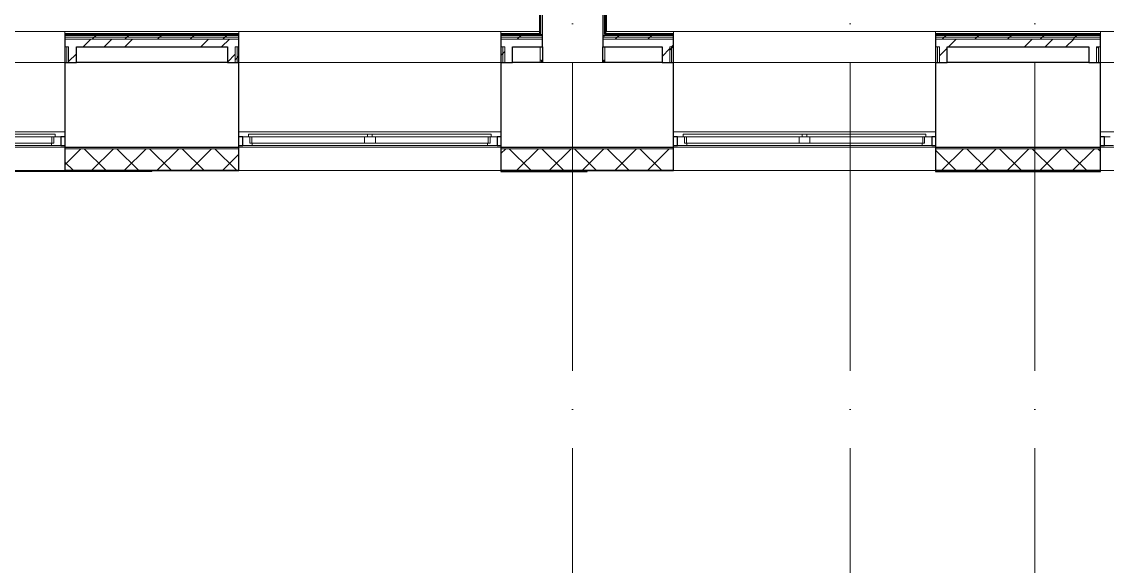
# Model space of a CAD drawing. Header units: millimetres. Extents: x -88595 to 880822, y -1054509 to -148035.
# Drawn here: x 159889 to 166932, y -286118 to -282589 of the extents above; entities that cross this region are included whole.
import ezdxf

# ---------------------------------------------------------------- set-up
doc = ezdxf.new("R2010")
doc.units = ezdxf.units.MM
doc.linetypes.add('ADSK_Линия сетки', pattern=[25, 20, -2.5, 0, -2.5])
for name, color, linetype, lineweight in [('_ Окна', 7, 'Continuous', 30), ('Оборудование', 7, 'Continuous', 18), ('Ограждение', 7, 'Continuous', 9), ('Окна', 7, 'Continuous', 9), ('Оси', 7, 'Continuous', 9), ('Стены внутренние', 7, 'Continuous', 18), ('Стены наружные', 7, 'Continuous', 18), ('Стены штриховка', 7, 'Continuous', 9)]:
    doc.layers.add(name, color=color, linetype=linetype, lineweight=lineweight)
pattern_1 = [(180, (215928.69, 665702.34), (-1e-14, -100), [])]

# ---------------------------------------------------------------- blocks, each defined once
blk = doc.blocks.new('1 этаж')
at = {"layer": 'Стены наружные', "lineweight": 9}
h = blk.add_hatch(dxfattribs=at)
h.set_pattern_fill('FP_41', color=256, style=0, pattern_type=2)
h.set_pattern_definition(pattern_1)
h.paths.add_polyline_path([(182042.7, 644902.6), (183317.7, 644902.6), (183317.7, 644912.6), (182042.7, 644912.6)])
h.paths.add_polyline_path([(250165.9, 644902.6), (250742.7, 644902.6), (250742.7, 644912.6), (249457.7, 644912.6), (249457.7, 644902.6)])
h.paths.add_polyline_path([(185017.7, 644902.6), (186167.7, 644902.6), (186167.7, 644912.6), (185017.7, 644912.6)])
h.paths.add_polyline_path([(247295.7, 644902.6), (247757.7, 644902.6), (247757.7, 644912.6), (246657.7, 644912.6), (246657.7, 644902.6)])
h.paths.add_polyline_path([(187867.7, 644902.6), (188997.7, 644902.6), (188997.7, 644912.6), (187867.7, 644912.6)])
h.paths.add_polyline_path([(244425.5, 644902.6), (244957.7, 644902.6), (244957.7, 644912.6), (243882.7, 644912.6), (243882.7, 644902.6)])
h.paths.add_polyline_path([(190697.7, 644902.6), (191807.7, 644902.6), (191807.7, 644912.6), (190697.7, 644912.6)])
h.paths.add_polyline_path([(242182.7, 644902.6), (242182.7, 644912.6), (241087.7, 644912.6), (241087.7, 644902.6), (241555.3, 644902.6)])
h.paths.add_polyline_path([(193507.7, 644902.6), (194597.7, 644902.6), (194597.7, 644912.6), (193507.7, 644912.6)])
h.paths.add_polyline_path([(239387.7, 644902.6), (239387.7, 644912.6), (238282.7, 644912.6), (238282.7, 644902.6), (238685.1, 644902.6)])
h.paths.add_polyline_path([(196297.7, 644902.6), (197427.7, 644902.6), (197427.7, 644912.6), (196297.7, 644912.6)])
h.paths.add_polyline_path([(236532.5, 644902.6), (236582.7, 644902.6), (236582.7, 644912.6), (235502.7, 644912.6), (235502.7, 644902.6), (235814.9, 644902.6)])
h.paths.add_polyline_path([(199127.7, 644902.6), (200247.7, 644902.6), (200247.7, 644912.6), (199127.7, 644912.6)])
h.paths.add_polyline_path([(233802.7, 644902.6), (233802.7, 644912.6), (232727.7, 644912.6), (232727.7, 644902.6), (233662.3, 644902.6)])
h.paths.add_polyline_path([(201947.7, 644902.6), (203017.7, 644902.6), (203017.7, 644912.6), (201947.7, 644912.6)])
h.paths.add_polyline_path([(230792.1, 644902.6), (231027.7, 644902.6), (231027.7, 644912.6), (229927.7, 644912.6), (229927.7, 644902.6), (230074.5, 644902.6)])
h.paths.add_polyline_path([(204717.7, 644902.6), (205817.7, 644902.6), (205817.7, 644912.6), (204717.7, 644912.6)])
h.paths.add_polyline_path([(228227.7, 644902.6), (228227.7, 644912.6), (227127.7, 644912.6), (227127.7, 644902.6), (227921.9, 644902.6)])
h.paths.add_polyline_path([(207517.7, 644902.6), (208647.7, 644902.6), (208647.7, 644912.6), (207517.7, 644912.6)])
h.paths.add_polyline_path([(225427.7, 644902.6), (225427.7, 644912.6), (224347.7, 644912.6), (224347.7, 644902.6), (225051.7, 644902.6)])
h.paths.add_polyline_path([(222181.5, 644902.6), (222647.7, 644902.6), (222647.7, 644912.6), (221547.7, 644912.6), (221547.7, 644902.6), (221549.7, 644902.6)])
h.paths.add_polyline_path([(210347.7, 644902.6), (211457.7, 644902.6), (211457.7, 644912.6), (210347.7, 644912.6)])
h.paths.add_polyline_path([(219845.7, 644902.6), (219847.7, 644902.6), (219847.7, 644912.6), (218807.7, 644912.6), (218808.7, 644902.6), (219670.1, 644902.6)])
h.paths.add_polyline_path([(213157.7, 644902.6), (214267.7, 644902.6), (214267.7, 644912.6), (213157.7, 644912.6)])
h.paths.add_polyline_path([(217107.7, 644902.6), (217107.7, 644912.6), (215967.7, 644912.6), (215968.7, 644902.6), (216957.7, 644902.6)])
h = blk.add_hatch(dxfattribs=at)
h.set_pattern_fill('FP_42', color=256, style=0, pattern_type=2)
h.set_pattern_definition(pattern_1)
h.paths.add_polyline_path([(182042.7, 644902.6), (183317.7, 644902.6), (183317.7, 644912.6), (182042.7, 644912.6)])
h.paths.add_polyline_path([(250166.6, 644902.6), (250742.7, 644902.6), (250742.7, 644912.6), (249457.7, 644912.6), (249457.7, 644902.6)])
h.paths.add_polyline_path([(185017.7, 644902.6), (186167.7, 644902.6), (186167.7, 644912.6), (185017.7, 644912.6)])
h.paths.add_polyline_path([(247296.4, 644902.6), (247757.7, 644902.6), (247757.7, 644912.6), (246657.7, 644912.6), (246657.7, 644902.6)])
h.paths.add_polyline_path([(187867.7, 644902.6), (188997.7, 644902.6), (188997.7, 644912.6), (187867.7, 644912.6)])
h.paths.add_polyline_path([(244426.2, 644902.6), (244957.7, 644902.6), (244957.7, 644912.6), (243882.7, 644912.6), (243882.7, 644902.6)])
h.paths.add_polyline_path([(190697.7, 644902.6), (191807.7, 644902.6), (191807.7, 644912.6), (190697.7, 644912.6)])
h.paths.add_polyline_path([(242182.7, 644902.6), (242182.7, 644912.6), (241087.7, 644912.6), (241087.7, 644902.6), (241556, 644902.6)])
h.paths.add_polyline_path([(193507.7, 644902.6), (194597.7, 644902.6), (194597.7, 644912.6), (193507.7, 644912.6)])
h.paths.add_polyline_path([(239387.7, 644902.6), (239387.7, 644912.6), (238282.7, 644912.6), (238282.7, 644902.6), (238685.8, 644902.6)])
h.paths.add_polyline_path([(196297.7, 644902.6), (197427.7, 644902.6), (197427.7, 644912.6), (196297.7, 644912.6)])
h.paths.add_polyline_path([(236533.1, 644902.6), (236582.7, 644902.6), (236582.7, 644912.6), (235502.7, 644912.6), (235502.7, 644902.6), (235815.6, 644902.6)])
h.paths.add_polyline_path([(199127.7, 644902.6), (200247.7, 644902.6), (200247.7, 644912.6), (199127.7, 644912.6)])
h.paths.add_polyline_path([(233802.7, 644902.6), (233802.7, 644912.6), (232727.7, 644912.6), (232727.7, 644902.6), (233662.9, 644902.6)])
h.paths.add_polyline_path([(201947.7, 644902.6), (203017.7, 644902.6), (203017.7, 644912.6), (201947.7, 644912.6)])
h.paths.add_polyline_path([(230792.7, 644902.6), (231027.7, 644902.6), (231027.7, 644912.6), (229927.7, 644912.6), (229927.7, 644902.6), (230075.2, 644902.6)])
h.paths.add_polyline_path([(204717.7, 644902.6), (205817.7, 644902.6), (205817.7, 644912.6), (204717.7, 644912.6)])
h.paths.add_polyline_path([(228227.7, 644902.6), (228227.7, 644912.6), (227127.7, 644912.6), (227127.7, 644902.6), (227922.5, 644902.6)])
h.paths.add_polyline_path([(207517.7, 644902.6), (208647.7, 644902.6), (208647.7, 644912.6), (207517.7, 644912.6)])
h.paths.add_polyline_path([(225427.7, 644902.6), (225427.7, 644912.6), (224347.7, 644912.6), (224347.7, 644902.6), (225052.3, 644902.6)])
h.paths.add_polyline_path([(222182.1, 644902.6), (222647.7, 644902.6), (222647.7, 644912.6), (221547.7, 644912.6), (221547.7, 644902.6), (221549.7, 644902.6)])
h.paths.add_polyline_path([(210347.7, 644902.6), (211457.7, 644902.6), (211457.7, 644912.6), (210347.7, 644912.6)])
h.paths.add_polyline_path([(219845.7, 644902.6), (219847.7, 644902.6), (219847.7, 644912.6), (218807.7, 644912.6), (218808.7, 644902.6), (219670.6, 644902.6)])
h.paths.add_polyline_path([(213157.7, 644902.6), (214267.7, 644902.6), (214267.7, 644912.6), (213157.7, 644912.6)])
h.paths.add_polyline_path([(217107.7, 644902.6), (217107.7, 644912.6), (215967.7, 644912.6), (215968.7, 644902.6), (216957.7, 644902.6)])
h = blk.add_hatch(dxfattribs=at)
h.set_pattern_fill('FP_42', color=256, style=0, pattern_type=2)
h.set_pattern_definition([(180, (215928.69, 665702.34), (-1e-14, -100), [])])
h.paths.add_polyline_path([(182042.7, 644902.6), (183317.7, 644902.6), (183317.7, 644912.6), (182042.7, 644912.6)])
h.paths.add_polyline_path([(250166.6, 644902.6), (250742.7, 644902.6), (250742.7, 644912.6), (249457.7, 644912.6), (249457.7, 644902.6)])
h.paths.add_polyline_path([(185017.7, 644902.6), (186167.7, 644902.6), (186167.7, 644912.6), (185017.7, 644912.6)])
h.paths.add_polyline_path([(247296.4, 644902.6), (247757.7, 644902.6), (247757.7, 644912.6), (246657.7, 644912.6), (246657.7, 644902.6)])
h.paths.add_polyline_path([(187867.7, 644902.6), (188997.7, 644902.6), (188997.7, 644912.6), (187867.7, 644912.6)])
h.paths.add_polyline_path([(244426.2, 644902.6), (244957.7, 644902.6), (244957.7, 644912.6), (243882.7, 644912.6), (243882.7, 644902.6)])
h.paths.add_polyline_path([(190697.7, 644902.6), (191807.7, 644902.6), (191807.7, 644912.6), (190697.7, 644912.6)])
h.paths.add_polyline_path([(242182.7, 644902.6), (242182.7, 644912.6), (241087.7, 644912.6), (241087.7, 644902.6), (241556, 644902.6)])
h.paths.add_polyline_path([(193507.7, 644902.6), (194597.7, 644902.6), (194597.7, 644912.6), (193507.7, 644912.6)])
h.paths.add_polyline_path([(239387.7, 644902.6), (239387.7, 644912.6), (238282.7, 644912.6), (238282.7, 644902.6), (238685.8, 644902.6)])
h.paths.add_polyline_path([(196297.7, 644902.6), (197427.7, 644902.6), (197427.7, 644912.6), (196297.7, 644912.6)])
h.paths.add_polyline_path([(236533.1, 644902.6), (236582.7, 644902.6), (236582.7, 644912.6), (235502.7, 644912.6), (235502.7, 644902.6), (235815.6, 644902.6)])
h.paths.add_polyline_path([(199127.7, 644902.6), (200247.7, 644902.6), (200247.7, 644912.6), (199127.7, 644912.6)])
h.paths.add_polyline_path([(233802.7, 644902.6), (233802.7, 644912.6), (232727.7, 644912.6), (232727.7, 644902.6), (233662.9, 644902.6)])
h.paths.add_polyline_path([(201947.7, 644902.6), (203017.7, 644902.6), (203017.7, 644912.6), (201947.7, 644912.6)])
h.paths.add_polyline_path([(230792.7, 644902.6), (231027.7, 644902.6), (231027.7, 644912.6), (229927.7, 644912.6), (229927.7, 644902.6), (230075.2, 644902.6)])
h.paths.add_polyline_path([(204717.7, 644902.6), (205817.7, 644902.6), (205817.7, 644912.6), (204717.7, 644912.6)])
h.paths.add_polyline_path([(228227.7, 644902.6), (228227.7, 644912.6), (227127.7, 644912.6), (227127.7, 644902.6), (227922.5, 644902.6)])
h.paths.add_polyline_path([(207517.7, 644902.6), (208647.7, 644902.6), (208647.7, 644912.6), (207517.7, 644912.6)])
h.paths.add_polyline_path([(225427.7, 644902.6), (225427.7, 644912.6), (224347.7, 644912.6), (224347.7, 644902.6), (225052.3, 644902.6)])
h.paths.add_polyline_path([(222182.1, 644902.6), (222647.7, 644902.6), (222647.7, 644912.6), (221547.7, 644912.6), (221547.7, 644902.6), (221549.7, 644902.6)])
h.paths.add_polyline_path([(210347.7, 644902.6), (211457.7, 644902.6), (211457.7, 644912.6), (210347.7, 644912.6)])
h.paths.add_polyline_path([(219845.7, 644902.6), (219847.7, 644902.6), (219847.7, 644912.6), (218807.7, 644912.6), (218808.7, 644902.6), (219670.6, 644902.6)])
h.paths.add_polyline_path([(213157.7, 644902.6), (214267.7, 644902.6), (214267.7, 644912.6), (213157.7, 644912.6)])
h.paths.add_polyline_path([(217107.7, 644902.6), (217107.7, 644912.6), (215967.7, 644912.6), (215968.7, 644902.6), (216957.7, 644902.6)])
at = {"layer": '_ Окна', "lineweight": 18}
for p, q in [((196226.7, 644980.6), (196226.7, 644939.6)), ((196272.7, 644980.6), (196234.7, 644980.6)), ((196272.7, 644922.6), (196272.7, 644980.6)), ((197490.7, 644980.6), (197452.7, 644980.6)), ((197452.7, 644980.6), (197452.7, 644922.6)), ((197498.7, 644939.6), (197498.7, 644980.6)), ((199056.7, 644980.6), (199056.7, 644939.6)), ((199102.7, 644980.6), (199064.7, 644980.6)), ((199102.7, 644922.6), (199102.7, 644980.6)), ((200310.7, 644980.6), (200272.7, 644980.6)), ((200272.7, 644980.6), (200272.7, 644922.6)), ((200318.7, 644939.6), (200318.7, 644980.6)), ((201876.7, 644980.6), (201876.7, 644939.6)), ((201922.7, 644980.6), (201884.7, 644980.6)), ((201922.7, 644922.6), (201922.7, 644980.6)), ((203080.7, 644980.6), (203042.7, 644980.6)), ((203042.7, 644980.6), (203042.7, 644922.6)), ((196208.7, 644939.6), (196213.3, 644922.6)), ((196213.3, 644922.6), (196272.7, 644922.6)), ((196226.7, 644939.6), (196214.7, 644939.6)), ((197452.7, 644922.6), (197512.2, 644922.6)), ((197510.7, 644939.6), (197498.7, 644939.6)), ((197512.2, 644922.6), (197516.7, 644939.6)), ((199038.7, 644939.6), (199043.3, 644922.6)), ((199043.3, 644922.6), (199102.7, 644922.6)), ((199056.7, 644939.6), (199044.7, 644939.6)), ((200272.7, 644922.6), (200332.2, 644922.6)), ((200330.7, 644939.6), (200318.7, 644939.6)), ((200332.2, 644922.6), (200336.7, 644939.6)), ((201858.7, 644939.6), (201863.3, 644922.6)), ((201863.3, 644922.6), (201922.7, 644922.6)), ((201876.7, 644939.6), (201864.7, 644939.6)), ((203042.7, 644922.6), (203102.2, 644922.6))]:
    blk.add_line(p, q, dxfattribs=at)
at = {"layer": '_ Окна'}
for p, q in [((196297.7, 644980.6), (196272.7, 644980.6)), ((196272.7, 644980.6), (196272.7, 644922.6)), ((197452.7, 644980.6), (197427.7, 644980.6)), ((197452.7, 644922.6), (197452.7, 644980.6)), ((199127.7, 644980.6), (199102.7, 644980.6)), ((199102.7, 644980.6), (199102.7, 644922.6)), ((200272.7, 644980.6), (200247.7, 644980.6)), ((200272.7, 644922.6), (200272.7, 644980.6)), ((201947.7, 644980.6), (201922.7, 644980.6)), ((201922.7, 644980.6), (201922.7, 644922.6)), ((203042.7, 644980.6), (203017.7, 644980.6)), ((203042.7, 644922.6), (203042.7, 644980.6)), ((196272.7, 644922.6), (196297.7, 644922.6)), ((197427.7, 644922.6), (197452.7, 644922.6)), ((199102.7, 644922.6), (199127.7, 644922.6)), ((200247.7, 644922.6), (200272.7, 644922.6)), ((201922.7, 644922.6), (201947.7, 644922.6)), ((203017.7, 644922.6), (203042.7, 644922.6))]:
    blk.add_line(p, q, dxfattribs=at)
at = {"layer": 'Ограждение'}
for p, q in [((199812.7, 645662.6), (199812.7, 650867.6)), ((191182.7, 645662.6), (199377.7, 645662.6)), ((194597.7, 645662.6), (196297.7, 645662.6)), ((196297.7, 645662.6), (196297.7, 645647.6)), ((197427.7, 645647.6), (197427.7, 645662.6)), ((197427.7, 645662.6), (199127.7, 645662.6)), ((199127.7, 645662.6), (199127.7, 645647.6)), ((199807.7, 645662.6), (207977.7, 645662.6)), ((200247.7, 645647.6), (200247.7, 645662.6)), ((200247.7, 645662.6), (201947.7, 645662.6)), ((201947.7, 645662.6), (201947.7, 645647.6)), ((203017.7, 645647.6), (203017.7, 645662.6)), ((203017.7, 645662.6), (204717.7, 645662.6)), ((199382.7, 645562.6), (199382.7, 645462.6)), ((199802.7, 645462.6), (199802.7, 645562.6)), ((194597.7, 645462.6), (196297.7, 645462.6)), ((197427.7, 645462.6), (199127.7, 645462.6)), ((200247.7, 645462.6), (201947.7, 645462.6)), ((203017.7, 645462.6), (204717.7, 645462.6)), ((194597.7, 645012.6), (196297.7, 645012.6)), ((197427.7, 645012.6), (199127.7, 645012.6)), ((200247.7, 645012.6), (201947.7, 645012.6)), ((203017.7, 645012.6), (204717.7, 645012.6))]:
    blk.add_line(p, q, dxfattribs=at)
at = {"layer": 'Окна'}
for p, q in [((195462.7, 644997.6), (196234.7, 644997.6)), ((196234.7, 644980.6), (195462.7, 644980.6)), ((196214.7, 644980.6), (196214.7, 644939.6)), ((196234.7, 644997.6), (196234.7, 644980.6)), ((197490.7, 644997.6), (198262.7, 644997.6)), ((197490.7, 644980.6), (197490.7, 644997.6)), ((198262.7, 644980.6), (197490.7, 644980.6)), ((197510.7, 644939.6), (197510.7, 644980.6)), ((198242.7, 644980.6), (198242.7, 644939.6)), ((198262.7, 644997.6), (198292.7, 644997.6)), ((198262.7, 644997.6), (198262.7, 644980.6)), ((198292.7, 644980.6), (198262.7, 644980.6)), ((198292.7, 644997.6), (199064.7, 644997.6)), ((198292.7, 644980.6), (198292.7, 644997.6)), ((199064.7, 644980.6), (198292.7, 644980.6)), ((198312.7, 644939.6), (198312.7, 644980.6)), ((199044.7, 644980.6), (199044.7, 644939.6)), ((199064.7, 644997.6), (199064.7, 644980.6)), ((200310.7, 644997.6), (201082.7, 644997.6)), ((200310.7, 644980.6), (200310.7, 644997.6)), ((201082.7, 644980.6), (200310.7, 644980.6)), ((200330.7, 644939.6), (200330.7, 644980.6)), ((201062.7, 644980.6), (201062.7, 644939.6)), ((201082.7, 644997.6), (201112.7, 644997.6)), ((201082.7, 644997.6), (201082.7, 644980.6)), ((201112.7, 644980.6), (201082.7, 644980.6)), ((201112.7, 644997.6), (201884.7, 644997.6)), ((201112.7, 644980.6), (201112.7, 644997.6)), ((201884.7, 644980.6), (201112.7, 644980.6)), ((201132.7, 644939.6), (201132.7, 644980.6)), ((201864.7, 644980.6), (201864.7, 644939.6)), ((201884.7, 644997.6), (201884.7, 644980.6)), ((194682.2, 644922.6), (196213.3, 644922.6)), ((196214.7, 644939.6), (195482.7, 644939.6)), ((198242.7, 644939.6), (197510.7, 644939.6)), ((197512.2, 644922.6), (199043.3, 644922.6)), ((198312.7, 644939.6), (198242.7, 644939.6)), ((199044.7, 644939.6), (198312.7, 644939.6)), ((201062.7, 644939.6), (200330.7, 644939.6)), ((200332.2, 644922.6), (201863.3, 644922.6)), ((201132.7, 644939.6), (201062.7, 644939.6)), ((201864.7, 644939.6), (201132.7, 644939.6))]:
    blk.add_line(p, q, dxfattribs=at)
at = {"layer": 'Оси', "linetype": 'ADSK_Линия сетки', "ltscale": 100}
for p, q in [((199592.7, 662962.6), (199592.7, 631836.5)), ((201392.7, 662962.6), (201392.7, 631836.5)), ((202592.7, 662962.6), (202592.7, 631836.5)), ((252460, 645462.6), (175520.4, 645462.6))]:
    blk.add_line(p, q, dxfattribs=at)
at = {"layer": 'Стены внутренние', "lineweight": 30}
for p, q in [((199397.7, 645562.6), (199397.7, 645462.6)), ((199787.7, 645462.6), (199787.7, 645562.6)), ((196297.7, 645462.6), (196297.7, 644912.6)), ((197352.7, 645462.6), (196372.7, 645462.6)), ((197427.7, 644912.6), (197427.7, 645462.6)), ((199127.7, 645462.6), (199127.7, 644912.6)), ((199397.7, 645462.6), (199202.7, 645462.6)), ((200172.7, 645462.6), (199787.7, 645462.6)), ((200247.7, 644912.6), (200247.7, 645462.6)), ((201947.7, 645462.6), (201947.7, 644912.6)), ((202942.7, 645462.6), (202022.7, 645462.6)), ((203017.7, 644912.6), (203017.7, 645462.6)), ((196297.7, 644912.6), (197427.7, 644912.6)), ((199127.7, 644912.6), (200247.7, 644912.6)), ((201947.7, 644912.6), (203017.7, 644912.6)), ((196297.7, 644902.6), (196297.7, 644760.6)), ((197427.7, 644760.6), (197427.7, 644902.6)), ((199127.7, 644902.6), (199127.7, 644760.6)), ((200247.7, 644760.6), (200247.7, 644902.6)), ((201947.7, 644902.6), (201947.7, 644760.6)), ((203017.7, 644760.6), (203017.7, 644902.6)), ((196297.7, 644760.6), (197427.7, 644760.6)), ((199127.7, 644760.6), (200247.7, 644760.6))]:
    blk.add_line(p, q, dxfattribs=at)
at = {"layer": 'Стены внутренние'}
for p, q in [((196297.7, 644912.6), (194597.7, 644912.6)), ((199127.7, 644912.6), (197427.7, 644912.6)), ((201947.7, 644912.6), (200247.7, 644912.6)), ((204717.7, 644912.6), (203017.7, 644912.6)), ((199127.7, 644760.6), (197427.7, 644760.6)), ((201947.7, 644760.6), (200247.7, 644760.6)), ((204717.7, 644760.6), (203017.7, 644760.6))]:
    blk.add_line(p, q, dxfattribs=at)
at = {"layer": 'Стены внутренние', "linetype": 'Continuous', "lineweight": 9}
for p, q in [((196299.7, 644800.6), (196401.7, 644902.6)), ((196563.3, 644762.6), (196423.3, 644902.6)), ((196473.9, 644762.6), (196613.9, 644902.6)), ((196775.5, 644762.6), (196635.5, 644902.6)), ((196686, 644762.6), (196826, 644902.6)), ((196987.6, 644762.6), (196847.6, 644902.6)), ((196898.1, 644762.6), (197038.1, 644902.6)), ((197199.7, 644762.6), (197059.7, 644902.6)), ((197110.3, 644762.6), (197250.3, 644902.6)), ((197411.9, 644762.6), (197271.9, 644902.6)), ((197322.4, 644762.6), (197427.7, 644867.9)), ((199127.7, 644870.8), (199159.5, 644902.6)), ((199321, 644762.6), (199181, 644902.6)), ((199231.6, 644762.6), (199371.6, 644902.6)), ((199533.2, 644762.6), (199393.2, 644902.6)), ((199443.7, 644762.6), (199583.7, 644902.6)), ((199745.3, 644762.6), (199605.3, 644902.6)), ((199655.9, 644762.6), (199795.9, 644902.6)), ((199957.4, 644762.6), (199817.4, 644902.6)), ((199868, 644762.6), (200008, 644902.6)), ((200169.6, 644762.6), (200029.6, 644902.6)), ((200080.1, 644762.6), (200220.1, 644902.6)), ((200247.7, 644896.6), (200241.7, 644902.6)), ((202078.8, 644762.6), (201947.7, 644893.7)), ((201989.3, 644762.6), (202129.3, 644902.6)), ((202290.9, 644762.6), (202150.9, 644902.6)), ((202201.4, 644762.6), (202341.4, 644902.6)), ((202503, 644762.6), (202363, 644902.6)), ((202413.6, 644762.6), (202553.6, 644902.6)), ((202715.2, 644762.6), (202575.2, 644902.6)), ((202625.7, 644762.6), (202765.7, 644902.6)), ((202927.3, 644762.6), (202787.3, 644902.6)), ((202837.8, 644762.6), (202977.8, 644902.6)), ((203017.7, 644884.3), (202999.4, 644902.6)), ((196351.2, 644762.6), (196299.7, 644814.1)), ((196525.4, 644760.6), (196524.2, 644762.6)), ((196994.2, 644761.3), (196993.5, 644762.6)), ((202018.6, 644762.6), (202017.4, 644760.6)), ((202273.9, 644760.6), (202272.8, 644762.6)), ((202860.5, 644760.6), (202859.4, 644762.6))]:
    blk.add_line(p, q, dxfattribs=at)
at = {"layer": 'Стены наружные', "lineweight": 30}
for p, q in [((199787.7, 651012.6), (199787.7, 645562.6)), ((199802.7, 645642.6), (199802.7, 650877.6)), ((199807.7, 645647.6), (199807.7, 650872.6)), ((199397.7, 645562.6), (199397.7, 649669.5)), ((199377.7, 649529.5), (199377.7, 645647.6)), ((199382.7, 649534.5), (199382.7, 645642.6)), ((196297.7, 645647.6), (196297.7, 645462.6)), ((197427.7, 645647.6), (196297.7, 645647.6)), ((197427.7, 645462.6), (197427.7, 645647.6)), ((199127.7, 645647.6), (199127.7, 645462.6)), ((199377.7, 645647.6), (199127.7, 645647.6)), ((199382.7, 645642.6), (199377.7, 645642.6)), ((199787.7, 645637.6), (199802.7, 645637.6)), ((199807.7, 645642.6), (199802.7, 645642.6)), ((200247.7, 645647.6), (199807.7, 645647.6)), ((200247.7, 645462.6), (200247.7, 645647.6)), ((201947.7, 645647.6), (201947.7, 645462.6)), ((203017.7, 645647.6), (201947.7, 645647.6)), ((203017.7, 645462.6), (203017.7, 645647.6)), ((196372.7, 645562.6), (197352.7, 645562.6)), ((196372.7, 645462.6), (196372.7, 645562.6)), ((197352.7, 645562.6), (197352.7, 645462.6)), ((199202.7, 645562.6), (199397.7, 645562.6)), ((199202.7, 645462.6), (199202.7, 645562.6)), ((199787.7, 645562.6), (200172.7, 645562.6)), ((200172.7, 645562.6), (200172.7, 645462.6)), ((202022.7, 645562.6), (202942.7, 645562.6)), ((202022.7, 645462.6), (202022.7, 645562.6)), ((202942.7, 645562.6), (202942.7, 645462.6)), ((196297.7, 645462.6), (196372.7, 645462.6)), ((197352.7, 645462.6), (197427.7, 645462.6)), ((199127.7, 645462.6), (199202.7, 645462.6)), ((200172.7, 645462.6), (200247.7, 645462.6)), ((201947.7, 645462.6), (202022.7, 645462.6)), ((202942.7, 645462.6), (203017.7, 645462.6)), ((196297.7, 644912.6), (196297.7, 644902.6)), ((197427.7, 644902.6), (197427.7, 644912.6)), ((199127.7, 644912.6), (199127.7, 644902.6)), ((200247.7, 644902.6), (200247.7, 644912.6)), ((201947.7, 644912.6), (201947.7, 644902.6)), ((203017.7, 644902.6), (203017.7, 644912.6)), ((199127.7, 644760.6), (199127.7, 644755.6)), ((199127.7, 644755.6), (199687.7, 644755.6)), ((199687.7, 644755.6), (199687.7, 644760.6)), ((203017.7, 644760.6), (201947.7, 644760.6)), ((201947.7, 644760.6), (201947.7, 644755.6)), ((201947.7, 644755.6), (203017.7, 644755.6)), ((203017.7, 644755.6), (203017.7, 644760.6))]:
    blk.add_line(p, q, dxfattribs=at)
at = {"layer": 'Стены наружные', "linetype": 'Continuous', "lineweight": 9}
for p, q in [((199377.7, 645686.5), (199382.7, 645691.5)), ((199802.7, 645687.3), (199807.7, 645692.3)), ((196297.7, 645647.1), (196298.2, 645647.6)), ((196363.9, 645642.6), (196368.9, 645647.6)), ((196417.3, 645562.6), (196467.3, 645612.6)), ((196434.6, 645642.6), (196439.6, 645647.6)), ((196475.4, 645612.6), (196487.9, 645625.1)), ((196487.9, 645625.1), (196500.4, 645637.6)), ((196505.4, 645642.6), (196510.4, 645647.6)), ((196552.3, 645562.6), (196602.3, 645612.6)), ((196576.1, 645642.6), (196581.1, 645647.6)), ((196646.8, 645642.6), (196651.8, 645647.6)), ((196687.2, 645562.6), (196737.2, 645612.6)), ((196687.5, 645612.6), (196700, 645625.1)), ((196700, 645625.1), (196712.5, 645637.6)), ((196712.5, 645637.6), (196717.5, 645642.6)), ((196717.5, 645642.6), (196722.5, 645647.6)), ((196788.2, 645642.6), (196793.2, 645647.6)), ((196858.9, 645642.6), (196863.9, 645647.6)), ((196899.6, 645612.6), (196912.1, 645625.1)), ((196912.1, 645625.1), (196924.6, 645637.6)), ((196929.6, 645642.6), (196934.6, 645647.6)), ((197000.3, 645642.6), (197005.3, 645647.6)), ((197071, 645642.6), (197076, 645647.6)), ((197111.7, 645612.6), (197124.2, 645625.1)), ((197124.2, 645625.1), (197136.7, 645637.6)), ((197136.7, 645637.6), (197141.7, 645642.6)), ((197141.7, 645642.6), (197146.7, 645647.6)), ((197180.7, 645562.6), (197230.7, 645612.6)), ((197212.5, 645642.6), (197217.5, 645647.6)), ((197283.2, 645642.6), (197288.2, 645647.6)), ((197315.6, 645562.6), (197365.6, 645612.6)), ((197323.9, 645612.6), (197336.4, 645625.1)), ((197336.4, 645625.1), (197348.9, 645637.6)), ((197353.9, 645642.6), (197358.9, 645647.6)), ((197424.6, 645642.6), (197427.7, 645645.7)), ((199192.4, 645642.6), (199197.4, 645647.6)), ((199233.1, 645612.6), (199245.6, 645625.1)), ((199245.6, 645625.1), (199258.1, 645637.6)), ((199258.1, 645637.6), (199263.1, 645642.6)), ((199263.1, 645642.6), (199268.1, 645647.6)), ((199333.8, 645642.6), (199338.8, 645647.6)), ((199787.7, 645609.8), (199790.5, 645612.6)), ((199828.8, 645642.6), (199833.8, 645647.6)), ((199869.5, 645612.6), (199882, 645625.1)), ((199882, 645625.1), (199894.5, 645637.6)), ((199899.5, 645642.6), (199904.5, 645647.6)), ((199970.2, 645642.6), (199975.2, 645647.6)), ((200040.9, 645642.6), (200045.9, 645647.6)), ((200081.6, 645612.6), (200094.1, 645625.1)), ((200094.1, 645625.1), (200106.6, 645637.6)), ((200106.6, 645637.6), (200111.6, 645642.6)), ((200111.6, 645642.6), (200116.6, 645647.6)), ((200182.3, 645642.6), (200187.3, 645647.6)), ((201950.1, 645642.6), (201955.1, 645647.6)), ((201990.8, 645612.6), (202003.3, 645625.1)), ((202003.3, 645625.1), (202015.8, 645637.6)), ((202020.8, 645642.6), (202025.8, 645647.6)), ((202030.5, 645562.6), (202080.5, 645612.6)), ((202091.5, 645642.6), (202096.5, 645647.6)), ((202162.2, 645642.6), (202167.2, 645647.6)), ((202202.9, 645612.6), (202215.4, 645625.1)), ((202215.4, 645625.1), (202227.9, 645637.6)), ((202227.9, 645637.6), (202232.9, 645642.6)), ((202232.9, 645642.6), (202237.9, 645647.6)), ((202303.6, 645642.6), (202308.6, 645647.6)), ((202374.3, 645642.6), (202379.3, 645647.6)), ((202415.1, 645612.6), (202427.6, 645625.1)), ((202427.6, 645625.1), (202440.1, 645637.6)), ((202445.1, 645642.6), (202450.1, 645647.6)), ((202515.8, 645642.6), (202520.8, 645647.6)), ((202523.9, 645562.6), (202573.9, 645612.6)), ((202586.5, 645642.6), (202591.5, 645647.6)), ((202627.2, 645612.6), (202639.7, 645625.1)), ((202639.7, 645625.1), (202652.2, 645637.6)), ((202652.2, 645637.6), (202657.2, 645642.6)), ((202657.2, 645642.6), (202662.2, 645647.6)), ((202658.9, 645562.6), (202708.9, 645612.6)), ((202727.9, 645642.6), (202732.9, 645647.6)), ((202793.8, 645562.6), (202843.8, 645612.6)), ((202798.6, 645642.6), (202803.6, 645647.6)), ((202839.3, 645612.6), (202851.8, 645625.1)), ((202851.8, 645625.1), (202864.3, 645637.6)), ((202869.3, 645642.6), (202874.3, 645647.6)), ((202940, 645642.6), (202945, 645647.6)), ((203010.7, 645642.6), (203015.7, 645647.6)), ((200172.7, 645501.4), (200222.7, 645551.4)), ((200222.7, 645541.6), (200235.2, 645554.1)), ((200234, 645562.6), (200247.7, 645576.4)), ((200235.2, 645554.1), (200243.7, 645562.6)), ((201972.7, 645504.8), (202022.7, 645554.8)), ((202992.7, 645553.9), (203001.4, 645562.6)), ((196322.7, 645468), (196372.7, 645518)), ((197352.7, 645464.8), (197402.7, 645514.8)), ((197402.7, 645479.3), (197415.2, 645491.8)), ((197415.2, 645491.8), (197427.7, 645504.3)), ((199127.7, 645507.2), (199140.2, 645519.7)), ((199140.2, 645519.7), (199152.7, 645532.2)), ((199201.2, 644759.5), (199198.9, 644755.6)), ((202017.4, 644760.6), (202014.6, 644755.6)), ((202274.5, 644759.6), (202273.9, 644760.6)), ((202863.4, 644755.6), (202860.5, 644760.6))]:
    blk.add_line(p, q, dxfattribs=at)
at = {"layer": 'Стены наружные'}
for p, q in [((199382.7, 645477.6), (199390.2, 645477.6)), ((199390.2, 645462.6), (199390.2, 645477.6)), ((199795.2, 645477.6), (199802.7, 645477.6)), ((199795.2, 645462.6), (199795.2, 645477.6)), ((196862.7, 644755.6), (194052.7, 644755.6)), ((194597.7, 644760.6), (196297.7, 644760.6)), ((196297.7, 644755.6), (196297.7, 644760.6)), ((196862.7, 644755.6), (196862.7, 644760.6))]:
    blk.add_line(p, q, dxfattribs=at)
at = {"layer": 'Стены штриховка'}
for p, q in [((197427.7, 645642.6), (196297.7, 645642.6)), ((196297.7, 645637.6), (197427.7, 645637.6)), ((196297.7, 645625.1), (197427.7, 645625.1)), ((196297.7, 645612.6), (197427.7, 645612.6)), ((199377.7, 645642.6), (199127.7, 645642.6)), ((199127.7, 645637.6), (199397.7, 645637.6)), ((199127.7, 645625.1), (199397.7, 645625.1)), ((199127.7, 645612.6), (199397.7, 645612.6)), ((199382.7, 645642.6), (199397.7, 645642.6)), ((199787.7, 645625.1), (200247.7, 645625.1)), ((199787.7, 645612.6), (200247.7, 645612.6)), ((199802.7, 645637.6), (200247.7, 645637.6)), ((200247.7, 645642.6), (199807.7, 645642.6)), ((203017.7, 645642.6), (201947.7, 645642.6)), ((201947.7, 645637.6), (203017.7, 645637.6)), ((201947.7, 645625.1), (203017.7, 645625.1)), ((201947.7, 645612.6), (203017.7, 645612.6)), ((196322.7, 645562.6), (196297.7, 645562.6)), ((196310.2, 645562.6), (196310.2, 645462.6)), ((196322.7, 645562.6), (196322.7, 645462.6)), ((197427.7, 645562.6), (197402.7, 645562.6)), ((197402.7, 645562.6), (197402.7, 645462.6)), ((197415.2, 645562.6), (197415.2, 645462.6)), ((199152.7, 645562.6), (199127.7, 645562.6)), ((199140.2, 645562.6), (199140.2, 645462.6)), ((199152.7, 645562.6), (199152.7, 645462.6)), ((200247.7, 645562.6), (200222.7, 645562.6)), ((200222.7, 645562.6), (200222.7, 645462.6)), ((200235.2, 645562.6), (200235.2, 645462.6)), ((201972.7, 645562.6), (201947.7, 645562.6)), ((201960.2, 645562.6), (201960.2, 645462.6)), ((201972.7, 645562.6), (201972.7, 645462.6)), ((203017.7, 645562.6), (202992.7, 645562.6)), ((202992.7, 645562.6), (202992.7, 645462.6)), ((203005.2, 645562.6), (203005.2, 645462.6)), ((197427.7, 644902.6), (196297.7, 644902.6)), ((196299.7, 644836.6), (196297.7, 644836.6)), ((196299.7, 644836.6), (196299.7, 644762.6)), ((197427.7, 644836.6), (197425.7, 644836.6)), ((197425.7, 644762.6), (197425.7, 644836.6)), ((200247.7, 644902.6), (199127.7, 644902.6)), ((199129.7, 644836.6), (199127.7, 644836.6)), ((199129.7, 644836.6), (199129.7, 644762.6)), ((200247.7, 644836.6), (200245.7, 644836.6)), ((200245.7, 644762.6), (200245.7, 644836.6)), ((203017.7, 644902.6), (201947.7, 644902.6)), ((201949.7, 644836.6), (201947.7, 644836.6)), ((201949.7, 644836.6), (201949.7, 644762.6)), ((203017.7, 644836.6), (203015.7, 644836.6)), ((203015.7, 644762.6), (203015.7, 644836.6)), ((196299.7, 644762.6), (197425.7, 644762.6)), ((199129.7, 644762.6), (200245.7, 644762.6)), ((201949.7, 644762.6), (203015.7, 644762.6))]:
    blk.add_line(p, q, dxfattribs=at)

msp = doc.modelspace()

# ---------------------------------------------------------------- block references
at = {"layer": 'Оборудование', "color": 5, "true_color": 0x0000ff}
msp.add_blockref('1 этаж', (-36129.5, -928314.5), dxfattribs=at)

doc.saveas('drawing.dxf')
